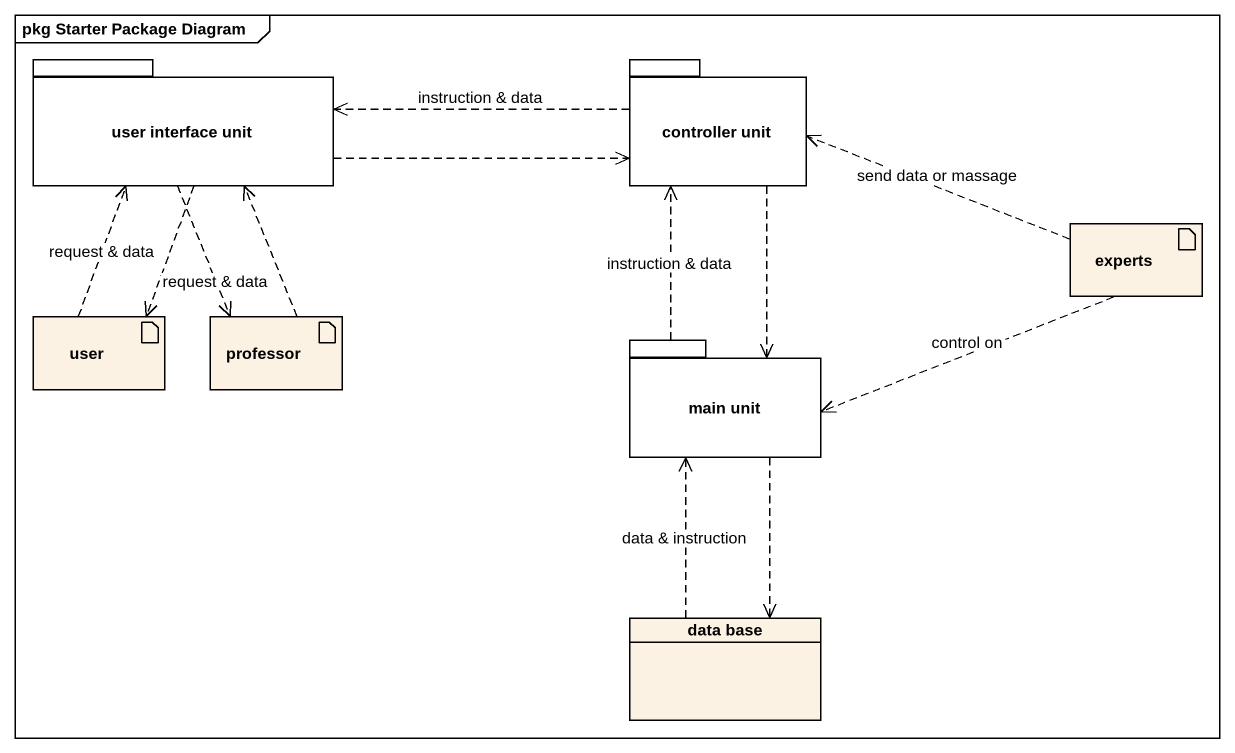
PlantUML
@startuml
mainframe pkg Starter Package Diagram
allowmixing
hide circle
hide empty members
package "user interface unit" as user_interface_unit {
}
package "controller unit" as controller_unit {
}
artifact experts
artifact user
artifact professor
package "main unit" as main_unit {
}
class "data base" as data_base
user_interface_unit .right.> controller_unit
user_interface_unit ..> user
user_interface_unit ..> professor : request & data
controller_unit .left.> user_interface_unit : instruction & data
controller_unit ..> main_unit
experts .left.> controller_unit : send data or massage
experts .left.> main_unit : control on
user .up.> user_interface_unit : request & data
professor .up.> user_interface_unit
main_unit .up.> controller_unit : instruction & data
main_unit ..> data_base
data_base .up.> main_unit : data & instruction
@enduml
